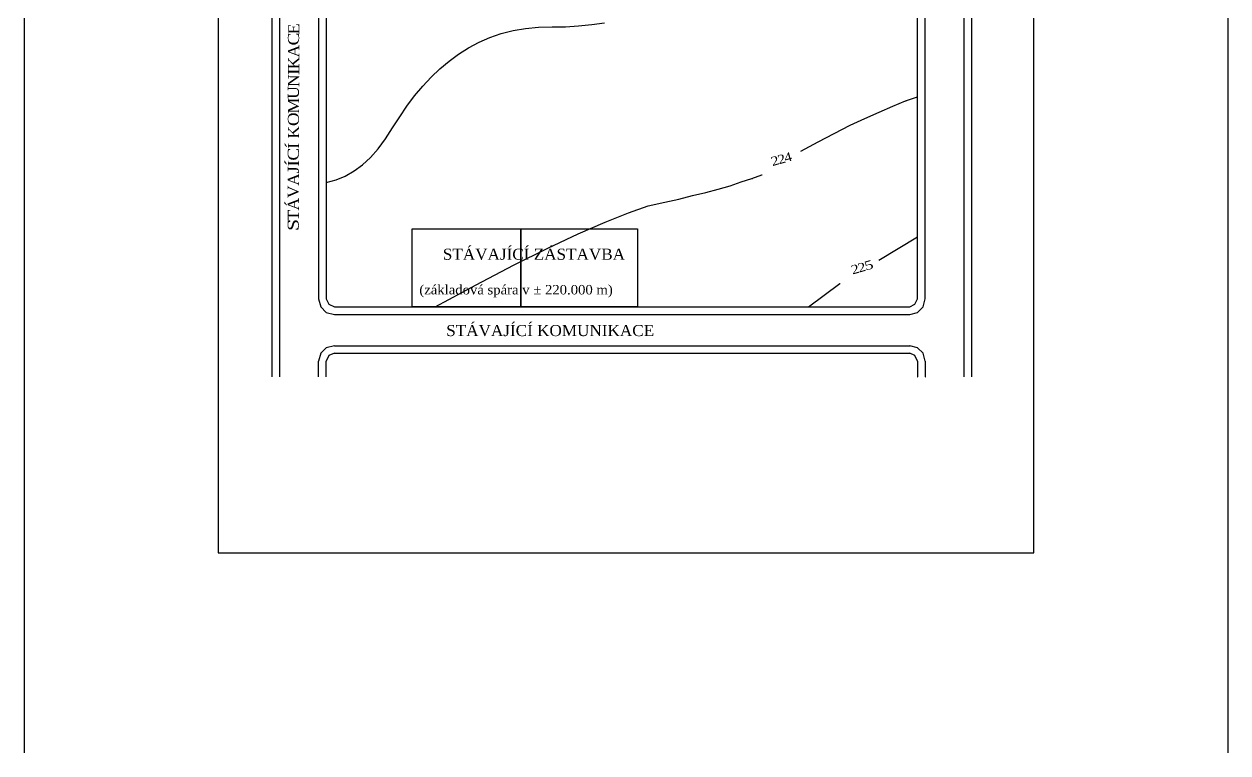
# Model space of a CAD drawing. Header units: millimetres. Extents: x -51 to 2999949, y -1641567 to 415040.
# Drawn here: x 1809949 to 2119949, y 7501 to 195180 of the extents above; entities that cross this region are included whole.
import ezdxf

# ---------------------------------------------------------------- set-up
doc = ezdxf.new("R2010")
doc.units = ezdxf.units.MM
doc.header["$LTSCALE"] = 75
doc.header["$MEASUREMENT"] = 0
doc.layers.get('0').update_dxf_attribs({"linetype": 'CONTINUOUS'})
doc.layers.add('dělící čára', color=140, linetype='CONTINUOUS', lineweight=30)
doc.styles.add('TIMESNEWROMAN', font='times.ttf')

msp = doc.modelspace()

# ---------------------------------------------------------------- linework, layer by layer
for p, q in [((1889847.5854, 112354.1279), (2038142.3038, 112354.1279)), ((1889847.5854, 110399.4985), (2038142.3038, 110399.4985))]:
    msp.add_line(p, q)
msp.add_lwpolyline([(1859948.9938, 356001.2066), (1859948.9938, 59001.2066), (2069948.9938, 59001.2066), (2069948.9938, 356001.2066)], close=True)
for points in [[(1873799.0401, 104355.573), (1873799.0401, 206459.2977), (1873901.9177, 206459.2977)], [(1875779.3872, 104355.573), (1875779.3872, 206459.2977), (1875882.2648, 206459.2977)], [(1885784.0135, 206459.2977), (1885784.0135, 124441.9724), (1886324.1064, 122358.7477), (1887764.3607, 120918.4934), (1889847.5854, 120378.4005), (2038039.4327, 120378.4005), (2040019.7798, 120918.4934), (2041460.0406, 122358.7477), (2042000.127, 124441.9724), (2042000.127, 206459.2977), (2042103.0111, 206459.2977)], [(1887764.3607, 206459.2977), (1887764.3607, 124441.9724), (1888407.3312, 123027.436), (1889847.5854, 122358.7477), (2038039.4327, 122358.7477), (2039351.0915, 123027.436), (2040019.7798, 124441.9724), (2040019.7798, 206459.2977), (2040122.664, 206459.2977)], [(2052004.7468, 104355.573), (2052004.7468, 206459.2977), (2052107.6179, 206459.2977)], [(2053985.0939, 104355.573), (2053985.0939, 206459.2977), (2054087.9781, 206459.2977)], [(1887764.3607, 154404.4029), (1890284.8072, 155073.0912), (1892599.4985, 156050.4058), (1894914.1898, 157387.7824), (1897100.2922, 158905.1965), (1899183.5169, 160782.6726), (1901163.8641, 163097.3638), (1903041.3401, 165617.7973), (1904790.2207, 168472.6011), (1906667.6902, 171327.3787), (1908545.1662, 174079.2983), (1910525.5133, 176702.616), (1912608.7381, 179223.0625), (1914794.8405, 181537.7538), (1917006.6607, 183620.972), (1919424.2296, 185601.3322), (1921841.7985, 187453.0774), (1924362.2451, 189099.0935), (1927114.1581, 190539.3412), (1929866.0712, 191748.1289), (1932823.733, 192725.4436), (1935909.9902, 193497.0161), (1939099.1251, 194037.1024), (1942391.1376, 194371.4466), (1945914.6166, 194500.0354), (1949335.2179, 194500.0354), (1952730.1081, 194705.7907), (1956150.7029, 195040.1349), (1959442.7089, 195477.3632)], [(2010005.9204, 162428.6625), (2014403.843, 164846.2379), (2018595.9972, 167032.3403), (2022659.5756, 169115.5716), (2026491.681, 170890.1635), (2030118.0311, 172536.1665), (2033641.5101, 174079.2983), (2036933.5292, 175390.9572), (2037062.118, 175390.9572)], [(2036933.5292, 175390.9572), (2040019.7798, 176471.1429), (2040122.664, 176471.1429)], [(1915797.873, 122358.7477), (1926342.5922, 128068.3291), (1936012.8679, 133109.2222), (1944808.7065, 137507.1317), (1952627.2239, 141133.4818), (1959545.5799, 144194.0278), (1965589.5186, 146611.6032), (1970656.1295, 148386.1951), (1974951.1548, 149363.5098), (1978577.518, 150135.0692), (1982075.2792, 151009.5127), (1985495.8871, 151781.0852), (1988685.022, 152655.5157), (1991771.2726, 153529.9593), (1994626.0633, 154532.9917), (1997377.9699, 155407.4353), (1997480.841, 155407.4353)], [(1997377.9699, 155407.4353), (1999898.4164, 156384.75), (2000001.2875, 156384.75)], [(1909856.825, 122358.7477), (1909856.825, 142445.1406), (1967904.1968, 142445.1406), (1967904.1968, 122358.7477), (1937890.3439, 122358.7477), (1937890.3439, 142445.1406), (1937890.3439, 122358.7477), (1909856.825, 122358.7477), (1909959.7027, 122358.7477)], [(2030015.16, 134420.881), (2040019.7798, 140361.9224), (2040122.664, 140361.9224)], [(2011986.2675, 122358.7477), (2020010.5402, 128402.6732), (2020113.4113, 128402.6732)], [(1889847.5854, 112354.1279), (1887764.3607, 111814.035), (1886324.1064, 110399.4985), (1885784.0135, 108419.1448), (1885886.8846, 108419.1448)], [(2042000.127, 108419.1448), (2041460.0406, 110399.4985), (2040019.7798, 111814.035), (2038039.4327, 112354.1279), (2038142.3038, 112354.1279)], [(1889847.5854, 110399.4985), (1888407.3312, 109833.6813), (1887764.3607, 108419.1448), (1887867.2383, 108419.1448)], [(2040019.7798, 108419.1448), (2039351.0915, 109833.6813), (2038039.4327, 110399.4985), (2038142.3038, 110399.4985)], [(1885784.0135, 104355.573), (1885784.0135, 108419.1448), (1885886.8846, 108419.1448)], [(1887764.3607, 104355.573), (1887764.3607, 108419.1448), (1887867.2383, 108419.1448)], [(2040019.7798, 108419.1448), (2040019.7798, 104355.573), (2040122.664, 104355.573)], [(2042000.127, 108419.1448), (2042000.127, 104355.573), (2042103.0111, 104355.573)]]:
    msp.add_lwpolyline(points)
at = {"layer": 'dělící čára'}
for p, q in [((1809948.9938, 407501.2066), (1809948.9938, 7501.2066)), ((2119948.9938, 407501.2066), (2119948.9938, 7501.2066))]:
    msp.add_line(p, q, dxfattribs=at)

# ---------------------------------------------------------------- texts
at = {"attachment_point": 7, "style": 'TIMESNEWROMAN'}
for s, insert, char_height, width, rotation in [('\\W1.14;C', (1880793.7907, 189665.12), 2863.05416, 4490.011551, 89.900411366), ('\\W1.09;E', (1880819.3777, 192519.8976), 2863.05416, 4188.811084, 89.900411366), ('\\W1.04;A', (1880793.6992, 186578.7777), 2863.05416, 4592.758633, 89.900411366), ('\\W1.03;K', (1880793.6992, 183518.4149), 2863.05416, 4572.933721, 89.900411366), ('\\W1.19;I', (1880793.7907, 182078.0233), 2863.05416, 3142.167689, 89.900411366), ('\\W1.02;N', (1880793.7907, 179017.6474), 2863.05416, 4557.722998, 89.900411366), ('\\W1.04;U', (1880768.243, 175931.3967), 2863.05416, 4588.465591, 89.900411366), ('\\W1.07;M', (1880768.158, 172099.4221), 2863.05416, 5402.248105, 89.900411366), ('\\W1.13;O', (1880768.2822, 168910.3788), 2863.05416, 4720.524113, 89.900411366), ('\\W1.03;K', (1880768.4523, 165721.3748), 2863.05416, 4572.933721, 89.900411366), ('\\W1.19;Í', (1880768.4981, 162969.2851), 2863.05416, 3142.167689, 89.900411366), ('\\W1.14;C', (1880742.6953, 160011.7411), 2863.05416, 4490.011551, 89.900411366), ('\\W1.16;2', (2004346.7804, 159060.275), 2289.83564, 3047.345227, 15.800195223), ('\\W1.13;4', (2006018.5534, 159549.0566), 2289.83564, 3009.2889, 15.800195223), ('\\W1.19;Í', (1880742.6495, 158468.6223), 2863.05416, 3142.167689, 89.900411366), ('\\W1.09;J', (1880742.6953, 156719.5258), 2863.05416, 3226.500007, 89.900411366), ('\\W1.16;2', (2002649.3811, 158597.512), 2289.83564, 3047.345227, 15.800195223), ('\\W1.04;A', (1880742.8196, 153530.5218), 2863.05416, 4592.758633, 89.900411366), ('\\W1.05;V', (1880742.9962, 150341.4654), 2863.05416, 4599.969062, 89.900411366), ('\\W1.04;Á', (1880717.3176, 147177.9175), 2863.05416, 4592.758633, 89.900411366), ('\\W1.12;T', (1880717.3569, 144425.8802), 2863.05416, 4225.102355, 89.900411366), ('\\W1.28;S', (1880717.4027, 141905.172), 2863.05416, 4219.334297, 89.900411366), ('\\W1.16;2', (2024998.7812, 131181.331), 2289.83564, 3047.345227, 15.800195223), ('\\W1.31;5', (2026696.1543, 131670.0341), 2289.83564, 3222.341082, 15.800195223), ('\\W1.16;2', (2023301.4343, 130692.6409), 2289.83564, 3047.345227, 15.800195223)]:
    msp.add_mtext(s, dxfattribs=dict(at, insert=insert, char_height=char_height, width=width, rotation=rotation))
for s, insert, char_height, width in [('\\W1.02;STÁVAJÍCÍ\\~ZÁSTAVBA', (1917778.2266, 134421.0118), 2863.160702, 47179.177469), ('\\W1.03;(základová\\~spára\\~v\\~±\\~220.000\\~m)', (1911734.3011, 124776.4539), 2433.709411, 49434.835916), ('\\W1.02;STÁVAJÍCÍ\\~KOMUNIKACE', (1918652.6637, 114771.8668), 2863.160702, 53670.587301)]:
    msp.add_mtext(s, dxfattribs=dict(at, insert=insert, char_height=char_height, width=width))

doc.saveas('drawing.dxf')
